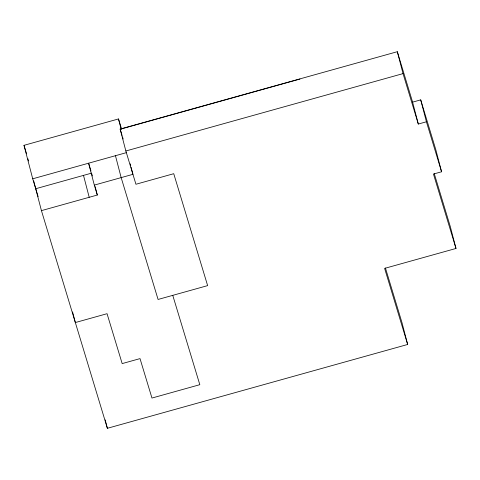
<?xml version="1.0" encoding="UTF-8"?>
<svg xmlns="http://www.w3.org/2000/svg" width="480" height="480" viewBox="0 0 480 480"><rect width="100%" height="100%" fill="white"/><g stroke="black" fill="none" stroke-linecap="round" stroke-linejoin="round"><path stroke-width="0.72" d="M38.118 196.614L32.718 178.8L24 145.326L118.5 118.944L121.506 128.868L299.964 79.05M115.458 155.7L121.164 177.612L158.076 299.454L207.636 285.618L173.736 173.7L135.936 184.254L125.856 150.99L120.15 129.078L397.32 51.702L412.602 102.132L418.308 124.044L426.42 121.782L441.57 171.78L433.458 174.048L456 248.46L384.618 268.386L407.664 344.466L107.376 428.298L41.436 210.636L33.684 180.888M125.856 150.99L403.032 73.614L418.308 124.044M32.718 178.8L126.528 152.61M35.724 188.724L91.614 173.124M90.972 170.994L88.608 163.2L94.314 185.106L132.924 174.33L131.088 167.262M412.602 102.132L420.714 99.87L435.858 149.874L441.57 171.78M41.436 210.636L97.32 195.03L95.112 186.552M434.25 173.604L450.294 226.554L456 248.46M385.434 268.008L401.958 322.554L407.664 344.466M172.758 295.356L199.818 384.684L151.962 398.046L140.016 358.608L122.172 363.594L107.052 313.698L75.336 322.554L72.576 311.952M120.15 129.078L122.076 135.45M122.508 136.866L123.15 138.99M94.314 185.106L97.32 195.03M24 145.326L26.58 153.834M420.714 99.87L426.42 121.782M397.32 51.702L403.032 73.614M118.5 118.944L121.284 129.63M130.164 163.728L130.716 165.846M91.8 173.832L92.352 175.95M83.502 175.386L89.208 197.298M105.162 419.814L107.376 428.298M27.936 158.814L28.494 160.95"/></g></svg>
